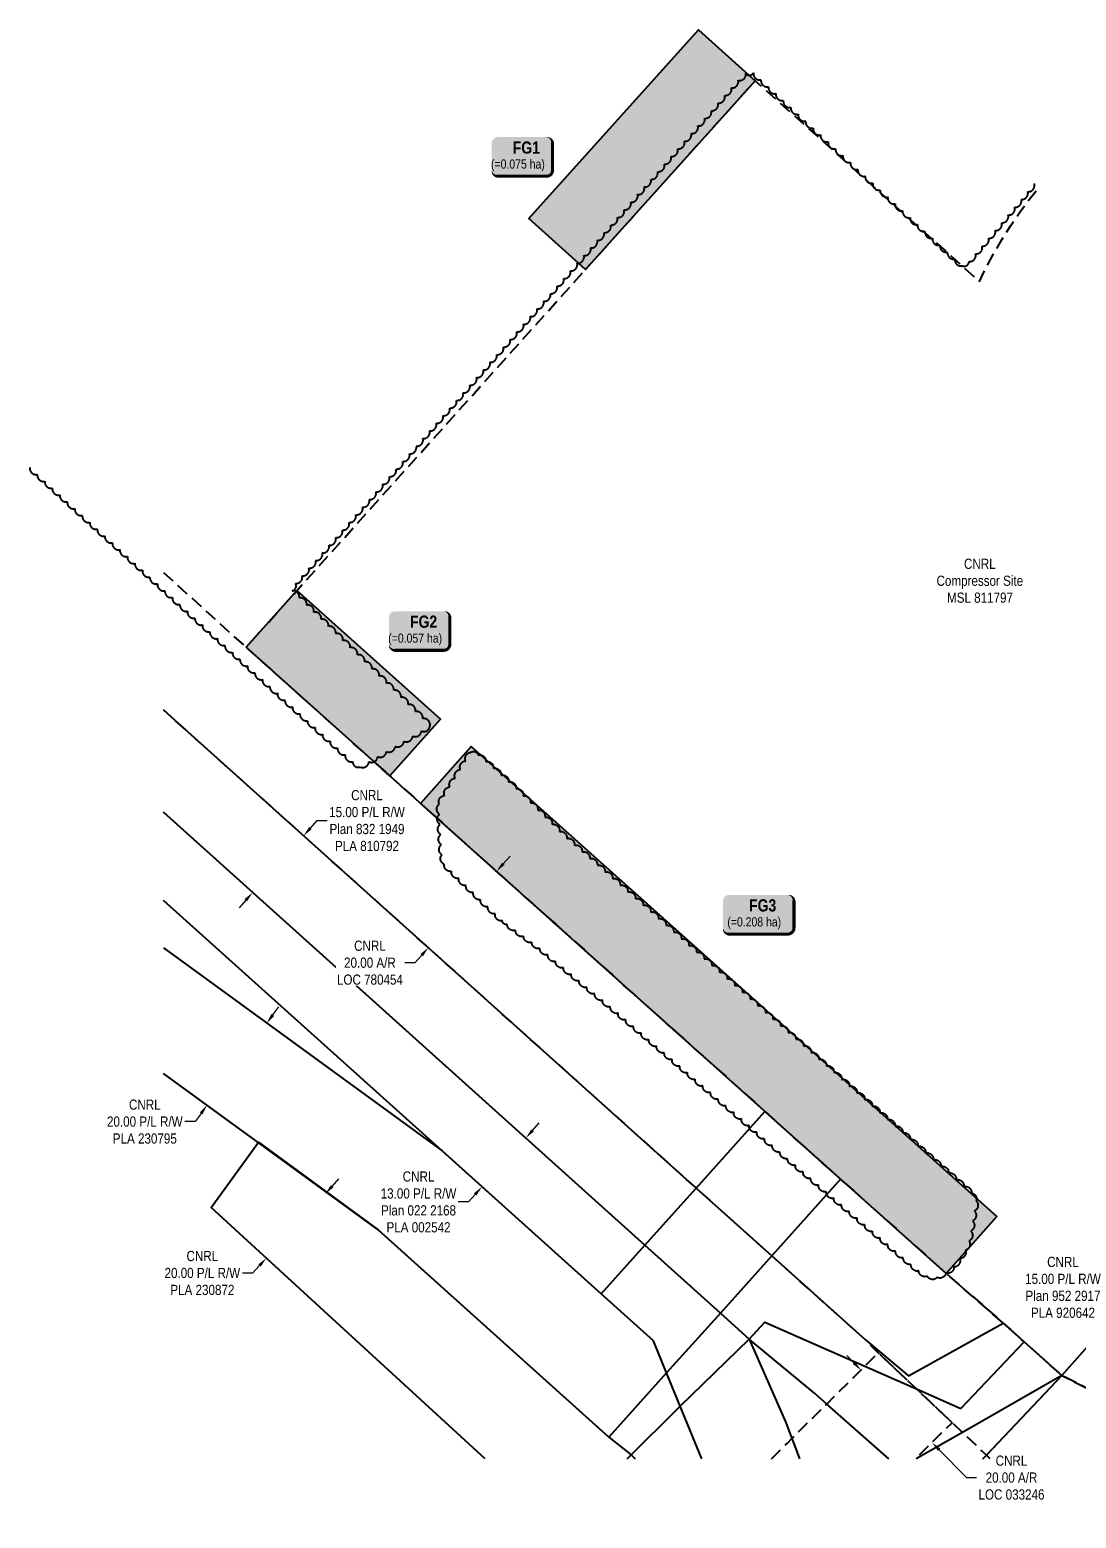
# Model space of a CAD drawing. Extents: x 363622 to 367570, y 6065436 to 6068816.
# Drawn here: x 365453 to 366483, y 6065464 to 6066929 of the extents above; entities that cross this region are included whole.
import ezdxf

# ---------------------------------------------------------------- set-up
doc = ezdxf.new("R2010")
doc.units = 0
doc.header["$LTSCALE"] = 5
doc.linetypes.add('0', pattern=[1, 1, 0])
doc.linetypes.add('foc-ACCESSROAD', pattern=[3.75, 2.5, -1.25])
for name, color, linetype in [('C-AR', 13, 'foc-ACCESSROAD'), ('C-RW', 13, 'Continuous'), ('C-WS', 13, 'foc-ACCESSROAD'), ('P-TEMP-BLOCKS', 250, 'Continuous'), ('P-TEMP-BLUE', 146, 'Continuous'), ('P-WORKAREA', 113, 'Continuous'), ('P-WORKAREA-H', 111, 'Continuous'), ('T-BUSH', 110, '0')]:
    doc.layers.add(name, color=color, linetype=linetype)
for name, color, linetype, lineweight in [('C-AR-T', 13, 'Continuous', 9), ('C-RW-T', 13, 'Continuous', 9), ('C-WS-T', 13, 'Continuous', 9)]:
    doc.layers.add(name, color=color, linetype=linetype, lineweight=lineweight)
doc.layers.add('P-TEMP-BLUE-H', color=7, linetype='Continuous', true_color=0x99e6ff)
doc.styles.add('80', font='ARIALN.TTF', dxfattribs={"height": 10})
doc.styles.add('80CG', font='ARIALN.TTF', dxfattribs={"height": 10})
doc.styles.add('80L', font='ARIALN.TTF', dxfattribs={"height": 10})
doc.styles.add('BOLD', font='ARIALNB.TTF')
doc.dimstyles.new('Compass 5 000', dxfattribs={"dimscale": 5, "dimtxt": 9, "dimasz": 2, "dimexe": 0.2, "dimexo": 0.0625, "dimgap": 0.5, "dimtad": 0, "dimtih": 1, "dimtoh": 1, "dimzin": 0, "dimdsep": 46, "dimtxsty": '80CG', "dimcen": 0.1, "dimse1": 1, "dimse2": 1, "dimclrd": 256, "dimclrt": 256, "dimaunit": 1, "dimadec": 4, "dimazin": 0, "dimtfac": 0.06, "dimtofl": 0, "dimtmove": 0, "dimatfit": 1, "dimfxl": 0.2, "dimtolj": 1, "dimtzin": 0, "dimlwd": -1, "dimarcsym": 0})

# ---------------------------------------------------------------- blocks, each defined once
blk = doc.blocks.new('*D492')
at = {"layer": 'C-AR-T', "transparency": 16777216}
for p, q in [((365919.1379868588, 6066108.530520954), (365925.8023732612, 6066115.986119783)), ((365832.0610957388, 6066011.115646095), (365822.0610957392, 6066011.115646096)), ((365838.7254821411, 6066018.571244923), (365832.0610957388, 6066011.115646095))]:
    blk.add_line(p, q, dxfattribs=at)
for points in [[(365917.8953870544, 6066109.641252021), (365920.3805866633, 6066107.419789888), (365912.473600457, 6066101.074922126)], [(365837.4828823367, 6066019.681975991), (365839.9680819456, 6066017.460513856), (365845.389868543, 6066026.026843751)]]:
    blk.add_solid(points, dxfattribs=at)
at = {"layer": 'C-AR-T', "transparency": 16777216, "insert": (365787.7705091094, 6066011.115646095), "char_height": 10, "attachment_point": 5, "style": '80CG', "bg_fill": 3, "box_fill_scale": 1.1, "bg_fill_color": 256, "bg_fill_true_color": 13158600, "bg_fill_transparency": 0}
blk.add_mtext('\\A1;CNRL\\P20.00 A/R\\PLOC 780454', dxfattribs=at)
blk = doc.blocks.new('*D493')
at = {"layer": 'C-RW-T', "transparency": 16777216}
for p, q in [((365729.1085069319, 6066143.551274992), (365735.7851812458, 6066150.995871697)), ((365735.7851812458, 6066150.995871697), (365745.7851812458, 6066150.995871697)), ((365665.5415640464, 6066072.673135468), (365658.8648897326, 6066065.228538763))]:
    blk.add_line(p, q, dxfattribs=at)
for points in [[(365727.8677408141, 6066144.664054044), (365730.3492730493, 6066142.43849594), (365722.4318326181, 6066136.106678287)], [(365664.3007979286, 6066073.78591452), (365666.7823301638, 6066071.560356416), (365672.2182383607, 6066080.117732173)]]:
    blk.add_solid(points, dxfattribs=at)
at = {"layer": 'C-RW-T', "transparency": 16777216, "insert": (365784.8711294043, 6066150.995871698), "char_height": 10, "attachment_point": 5, "style": '80CG'}
blk.add_mtext('\\A1;CNRL\\P15.00 P/L R/W\\PPlan 832 1949\\PPLA 810792', dxfattribs=at)
blk = doc.blocks.new('*D494')
at = {"layer": 'C-RW-T', "transparency": 16777216}
for p, q in [((365947.9060231326, 6065845.960822934), (365954.5909402668, 6065853.398018838)), ((365884.7070669858, 6065775.64985148), (365874.7070669858, 6065775.64985148)), ((365891.3919841205, 6065783.087047385), (365884.7070669858, 6065775.64985148))]:
    blk.add_line(p, q, dxfattribs=at)
for points in [[(365946.6664904822, 6065847.07497579), (365949.1455557831, 6065844.846670078), (365941.2211059988, 6065838.52362703)], [(365890.15245147, 6065784.201200241), (365892.6315167709, 6065781.972894531), (365898.0769012542, 6065790.52424329)]]:
    blk.add_solid(points, dxfattribs=at)
at = {"layer": 'C-RW-T', "transparency": 16777216, "insert": (365835.6211188277, 6065775.649851481), "char_height": 10, "attachment_point": 5, "style": '80CG'}
blk.add_mtext('\\A1;CNRL\\P13.00 P/L R/W\\PPlan 022 2168\\PPLA 002542', dxfattribs=at)
blk = doc.blocks.new('*D495')
at = {"layer": 'C-RW-T', "transparency": 16777216}
for p, q in [((365692.1385680367, 6065959.754343919), (365698.0274164467, 6065967.836513456)), ((365615.6132479594, 6065854.72691452), (365605.6132479599, 6065854.72691452)), ((365621.5020963699, 6065862.809084056), (365615.6132479594, 6065854.72691452))]:
    blk.add_line(p, q, dxfattribs=at)
for points in [[(365690.7915397813, 6065960.735818654), (365693.4855962927, 6065958.772869185), (365686.2497196267, 6065951.672174384)], [(365620.1550681144, 6065863.790558791), (365622.8491246258, 6065861.827609321), (365627.3909447799, 6065870.891253592)]]:
    blk.add_solid(points, dxfattribs=at)
at = {"layer": 'C-RW-T', "transparency": 16777216, "insert": (365566.0736845224, 6065854.72691452), "char_height": 10, "attachment_point": 5, "style": '80CG'}
blk.add_mtext('\\A1;CNRL\\P20.00 P/L R/W\\PPLA 230795', dxfattribs=at)
blk = doc.blocks.new('*D496')
at = {"layer": 'C-RW-T', "transparency": 16777216}
for p, q in [((365750.521793793, 6065791.026955446), (365757.2804669347, 6065798.397188642)), ((365672.2746242816, 6065705.699573265), (365662.2746242816, 6065705.699573265)), ((365679.0332974247, 6065713.069806462), (365672.2746242816, 6065705.699573265))]:
    blk.add_line(p, q, dxfattribs=at)
for points in [[(365749.293421594, 6065792.15340097), (365751.750165992, 6065789.900509922), (365743.7631206508, 6065783.65672225)], [(365677.8049252257, 6065714.196251986), (365680.2616696237, 6065711.943360938), (365685.7919705664, 6065720.440039658)]]:
    blk.add_solid(points, dxfattribs=at)
at = {"layer": 'C-RW-T', "transparency": 16777216, "insert": (365622.7350608441, 6065705.699573265), "char_height": 10, "attachment_point": 5, "style": '80CG'}
blk.add_mtext('\\A1;CNRL\\P20.00 P/L R/W\\PPLA 230872', dxfattribs=at)
blk = doc.blocks.new('*D497')
at = {"layer": 'C-RW-T', "transparency": 16777216}
for p, q in [((366519.3509359732, 6065691.563054759), (366509.3509359728, 6065691.56305476)), ((366526.8383065024, 6065684.934383508), (366519.3509359732, 6065691.563054759)), ((366599.0465060584, 6065621.007479573), (366606.5338765876, 6065614.378808321))]:
    blk.add_line(p, q, dxfattribs=at)
for points in [[(366527.9430850442, 6065686.182278596), (366525.7335279603, 6065683.686488419), (366534.3256770312, 6065678.305712256)], [(366600.1512846001, 6065622.255374662), (366597.9417275162, 6065619.759584485), (366591.5591355297, 6065627.636150824)]]:
    blk.add_solid(points, dxfattribs=at)
at = {"layer": 'C-RW-T', "transparency": 16777216, "insert": (366470.2649878147, 6065691.563054759), "char_height": 10, "attachment_point": 5, "style": '80CG'}
blk.add_mtext('\\A1;CNRL\\P15.00 P/L R/W\\PPlan 952 2917 \\PPLA 920642', dxfattribs=at)
blk = doc.blocks.new('*U507')
h = blk.add_hatch(color=111)
edge = h.paths.add_edge_path()
edge.add_line((-23.99999999999998, -20), (23.99999999999998, -20))
edge.add_arc((23.99999999999998, -14), 6, 270, 360)
edge.add_line((29.99999999999998, -14), (29.99999999999998, 12.5))
edge.add_arc((23.99999999999998, 12.5), 6, 0, 90)
edge.add_line((23.99999999999998, 18.5), (-23.99999999999998, 18.5))
edge.add_arc((-23.99999999999998, 12.5), 6, 90, 180)
edge.add_line((-29.99999999999998, 12.5), (-29.99999999999998, -14))
edge.add_arc((-23.99999999999998, -14), 6, 180, 270)
at = {"color": 250, "flags": 128}
blk.add_lwpolyline([(-23.99999999999998, -20, 3, 3, 0), (23.99999999999998, -20, 3, 3, 0.414213562373095), (29.99999999999998, -14, 3, 3, 0), (29.99999999999998, 12.5, 3, 0, 0.414213562373095), (23.99999999999998, 18.5, 0, 0, 0), (-23.99999999999998, 18.5, 0, 0, 0.414213562373095), (-29.99999999999998, 12.5, 0, 0, 0), (-29.99999999999998, -14, 0, 3, 0.414213562373095)], format="xyseb", close=True, dxfattribs=at)
at = {"flags": 128}
blk.add_lwpolyline([(-22.9064435257975, -6.845909491995616, 0, 7.499999999999999, 0), (-3.398394867633905e-15, 0, 0, 0, 0)], format="xyseb", dxfattribs=at)
at = {"color": 250}
for tag, p, height, style in [('TEMP_AREA_W1_001', (-9.212824010914055, 2.244292974654144), 12, 'BOLD'), ('ENTER_TEXT_001', (-30.65893587994544, -12.47010782646594), 9, '80')]:
    blk.add_attdef(tag, p, '', height=height, dxfattribs=dict(at, style=style))
blk = doc.blocks.new('*U506')
at = {"true_color": 0x99e6ff}
h = blk.add_hatch(color=141, dxfattribs=at)
edge = h.paths.add_edge_path()
edge.add_line((-23.99999999999998, -20), (23.99999999999998, -20))
edge.add_arc((23.99999999999998, -14), 6, 270, 360)
edge.add_line((29.99999999999998, -14), (29.99999999999998, 12.5))
edge.add_arc((23.99999999999998, 12.5), 6, 0, 90)
edge.add_line((23.99999999999998, 18.5), (-23.99999999999998, 18.5))
edge.add_arc((-23.99999999999998, 12.5), 6, 90, 180)
edge.add_line((-29.99999999999998, 12.5), (-29.99999999999998, -14))
edge.add_arc((-23.99999999999998, -14), 6, 180, 270)
at = {"color": 250, "flags": 128}
blk.add_lwpolyline([(-23.99999999999998, -20, 3, 3, 0), (23.99999999999998, -20, 3, 3, 0.414213562373095), (29.99999999999998, -14, 3, 3, 0), (29.99999999999998, 12.5, 3, 0, 0.414213562373095), (23.99999999999998, 18.5, 0, 0, 0), (-23.99999999999998, 18.5, 0, 0, 0.414213562373095), (-29.99999999999998, 12.5, 0, 0, 0), (-29.99999999999998, -14, 0, 3, 0.414213562373095)], format="xyseb", close=True, dxfattribs=at)
at = {"flags": 128}
blk.add_lwpolyline([(22.29542441230239, 1.170854783019583e-10, 0, 7.5, 0), (-3.398394867633905e-15, -1.97215226305253e-31, 0, 0, 0)], format="xyseb", dxfattribs=at)
at = {"color": 250}
for tag, p, height, style in [('TEMP_AREA_W1_001', (-9.212824010914055, 2.244292974654144), 12, 'BOLD'), ('ENTER_TEXT_001', (-30.65893587994544, -12.47010782646594), 9, '80')]:
    blk.add_attdef(tag, p, '', height=height, dxfattribs=dict(at, style=style))
blk = doc.blocks.new('*U505')
h = blk.add_hatch(color=111)
edge = h.paths.add_edge_path()
edge.add_line((-28.99999999999999, -20), (28.99999999999999, -20))
edge.add_arc((28.99999999999999, -14), 6, 270, 360)
edge.add_line((34.99999999999999, -14), (34.99999999999999, 12.5))
edge.add_arc((28.99999999999999, 12.5), 6, 0, 90)
edge.add_line((28.99999999999999, 18.5), (-28.99999999999999, 18.5))
edge.add_arc((-28.99999999999999, 12.5), 6, 90, 180)
edge.add_line((-34.99999999999999, 12.5), (-34.99999999999999, -14))
edge.add_arc((-28.99999999999999, -14), 6, 180, 270)
at = {"color": 250, "flags": 128}
blk.add_lwpolyline([(-28.99999999999999, -20, 3, 3, 0), (28.99999999999999, -20, 3, 3, 0.414213562373095), (34.99999999999999, -14, 3, 3, 0), (34.99999999999999, 12.5, 3, 0, 0.414213562373095), (28.99999999999999, 18.5, 0, 0, 0), (-28.99999999999999, 18.5, 0, 0, 0.414213562373095), (-34.99999999999999, 12.5, 0, 0, 0), (-34.99999999999999, -14, 0, 3, 0.414213562373095)], format="xyseb", close=True, dxfattribs=at)
at = {"flags": 128}
blk.add_lwpolyline([(-22.9064435257975, -6.845909491995616, 0, 7.499999999999999, 0), (-3.398394867633905e-15, 0, 0, 0, 0)], format="xyseb", dxfattribs=at)
at = {"color": 250}
for tag, p, height, style in [('TEMP_AREA_W1_001', (-9.212824010914055, 2.244292974654144), 12, 'BOLD'), ('ENTER_TEXT_001', (-30.65893587994544, -12.47010782646594), 9, '80')]:
    blk.add_attdef(tag, p, '', height=height, dxfattribs=dict(at, style=style))
blk = doc.blocks.new('*D515')
at = {"layer": 'C-AR-T', "transparency": 16777216}
for p, q in [((366264.3528580414, 6065617.33096358), (366257.3474186957, 6065624.467056318)), ((366348.2757216608, 6065531.842915209), (366375.2773929462, 6065504.337655244)), ((366375.2773929462, 6065504.337655244), (366385.2773929462, 6065504.337655244))]:
    blk.add_line(p, q, dxfattribs=at)
for points in [[(366265.5422068313, 6065618.498536804), (366263.1635092515, 6065616.163390355), (366271.3582973871, 6065610.194870841)], [(366349.4650704507, 6065533.010488434), (366347.086372871, 6065530.675341984), (366341.2702823151, 6065538.979007948)]]:
    blk.add_solid(points, dxfattribs=at)
at = {"layer": 'C-AR-T', "transparency": 16777216, "insert": (366419.5782115003, 6065504.337655244), "char_height": 10, "attachment_point": 5, "style": '80CG'}
blk.add_mtext('\\A1;CNRL\\P20.00 A/R\\PLOC 033246', dxfattribs=at)

msp = doc.modelspace()

# ---------------------------------------------------------------- hatches: boundary and pattern name
at = {"layer": 'P-TEMP-BLUE-H'}
h = msp.add_hatch(color=256, dxfattribs=at)
h.dxf.hatch_style = 1
h.paths.add_polyline_path([(366167.2291998003, 6066879.217216308), (366000.1042172992, 6066693.403136091), (365944.3599932346, 6066743.540630842), (366111.4849757357, 6066929.354711059)])
at = {"layer": 'P-WORKAREA-H'}
h = msp.add_hatch(color=256, dxfattribs=at)
h.dxf.hatch_style = 1
h.paths.add_polyline_path([(365665.7282348847, 6066321.634866037), (365807.3365911031, 6066195.054449712), (365857.3025449174, 6066250.952485059), (365715.8659663756, 6066377.379353317)])
h = msp.add_hatch(color=256, dxfattribs=at)
h.dxf.hatch_style = 1
h.paths.add_polyline_path([(365887.6007344798, 6066223.864791263), (365837.6472878669, 6066167.96042276), (366355.3181367769, 6065705.389882655), (366405.2739902879, 6065761.296944788)])

# ---------------------------------------------------------------- linework, layer by layer
at = {"layer": 'C-AR', "flags": 128}
for points in [[(365584.4318431743, 6066395.302151778), (365665.7282348443, 6066321.634866045), (366176.7759506231, 6065864.821198026), (366251.2098181246, 6065798.191758703), (366348.5552792525, 6065711.278158711), (366411.4472324428, 6065656.519474168), (366432.0175416896, 6065638.125884583), (366469.2926799332, 6065604.849396824), (366538.8161231088, 6065568.888998773), (366584.7659655596, 6065545.123096699), (366627.6897320733, 6065522.920718392)], [(366398.6235149399, 6065522.920718392), (366397.7045435248, 6065523.790374772), (366394.80140467, 6065526.535633201), (366371.2230650755, 6065548.837265952), (366361.0837989018, 6065558.429762551), (366326.0177800421, 6065591.600607789), (366288.4043809308, 6065627.17916045), (366275.6800914888, 6065639.935021168), (366183.4626349377, 6065722.635946403), (366109.0421437507, 6065789.375856466), (365598.4675368703, 6066247.283853086), (365584.4318431751, 6066260.098563698)], [(366183.318361669, 6065522.920718392), (366198.9367915731, 6065538.416712581), (366203.3643725435, 6065542.809636901), (366237.6082146523, 6065576.782196185), (366275.1677038657, 6065614.045025819), (366288.4043809308, 6065627.17916045), (366326.0177800421, 6065591.600607789), (366361.0837989018, 6065558.429762551), (366324.9125011929, 6065522.920718392)]]:
    msp.add_lwpolyline(points, dxfattribs=at)
at = {"layer": 'C-RW'}
for points in [[(365584.4318431751, 6066260.098563698), (365598.4675368703, 6066247.283853086), (366109.0421437507, 6065789.375856466), (366183.4626349377, 6065722.635946403), (366275.6800914888, 6065639.935021168), (366318.2783485082, 6065604.605459234), (366411.4472324428, 6065656.519474168), (366432.0175416896, 6065638.125884583), (366469.2926799332, 6065604.849396824), (366371.2230650755, 6065548.837265952), (366325.84911465, 6065522.920718392)], [(365584.4318431745, 6066159.223348691), (366058.5144633026, 6065733.094593827), (366132.8554051431, 6065666.270788305), (366161.3792698947, 6065640.638090624), (366197.4421410158, 6065558.662528982), (366203.3643725435, 6065542.809636901), (366206.2031140747, 6065535.214066249), (366210.7964416868, 6065522.920718392)], [(366298.6196185275, 6065522.920718392), (366237.6082146523, 6065576.782196185), (366225.6031192731, 6065587.379048128), (366161.3792698947, 6065640.638090624), (366132.8554051431, 6065666.270788305), (366058.5144633026, 6065733.094593827), (365584.4318431745, 6066159.223348691)], [(366114.5069023602, 6065522.920718392), (366093.3328996412, 6065574.685281228), (366079.9675164517, 6065607.363056917), (366067.0665206063, 6065638.902849797), (366015.5357495634, 6065685.211820356), (365858.7765136657, 6065825.952968805), (365584.4318431763, 6066072.256877844)], [(365584.4318431756, 6066025.864601176), (365858.7765136657, 6065825.952968805), (366015.5357495634, 6065685.211820356), (366058.5144633026, 6065733.094593827), (366109.0421437507, 6065789.375856466), (366176.7759506231, 6065864.821198026), (366251.2098181246, 6065798.191758703), (366183.4626349377, 6065722.635946403), (366132.8554051431, 6065666.270788305), (366079.9675164517, 6065607.363056917), (366023.1879503832, 6065544.12156756), (365795.8035677997, 6065748.182072237), (365584.4318431749, 6065902.192210108)], [(366391.3629204246, 6065522.920718392), (366394.80140467, 6065526.535633201), (366469.2926799332, 6065604.849396824), (366525.312761711, 6065668.125235056), (366611.940932257, 6065765.975495915), (366625.8102375803, 6065781.640374373), (366633.0215952329, 6065789.006635901), (366638.5676912227, 6065795.079472505), (366677.1469050215, 6065837.330795034), (366691.0495096612, 6065851.392995038), (366695.1778055556, 6065855.949195708), (366750.3901984846, 6065805.774743126), (366745.5903748477, 6065800.599280121), (366731.7313140794, 6065785.63048895), (366696.8298063944, 6065744.823961984), (366692.0256129327, 6065739.36825236), (366684.3359913333, 6065730.385555184), (366668.1259262254, 6065712.395009259), (366538.8161231088, 6065568.888998773), (366497.3958568049, 6065522.920718392)], [(365901.1838718881, 6065522.920718392), (365631.3661759096, 6065770.349743572), (365678.0998090981, 6065834.491257058), (365795.8035677997, 6065748.182072237), (366023.1879503832, 6065544.12156756), (366044.9828651376, 6065526.693253719), (366049.0967035801, 6065522.920718392)], [(366041.1792953892, 6065522.920718392), (366093.3328996412, 6065574.685281228), (366161.3792698947, 6065640.638090624), (366176.7465402327, 6065657.482960225), (366275.1677038657, 6065614.045025819), (366326.0177800421, 6065591.600607789), (366369.7004396293, 6065572.319882978), (366432.0175416896, 6065638.125884583), (366469.2926799332, 6065604.849396824), (366394.80140467, 6065526.535633201), (366391.3629204246, 6065522.920718392)]]:
    msp.add_lwpolyline(points, dxfattribs=at)
at = {"layer": 'C-WS', "flags": 128}
msp.add_lwpolyline([(367167.0194650713, 6066238.822737168), (367164.2063176798, 6066234.56212993), (367155.8795884012, 6066222.972243976), (367146.2750615416, 6066210.444296923), (367142.2144183725, 6066205.364772426), (367136.2359348878, 6066198.259331894), (367125.7732016453, 6066186.43604639), (367121.1703809524, 6066181.523479397), (367114.9034814579, 6066174.987461708), (367103.6360801761, 6066163.924314742), (367091.9896096908, 6066153.268078947), (367079.9735157411, 6066143.024480079), (367067.608057827, 6066133.211937973), (367054.0043309914, 6066123.210196074), (367041.877997001, 6066114.917613639), (367028.5468491122, 6066106.459363961), (367014.05714809, 6066098.121960875), (367001.0356244391, 6066090.973271826), (366986.8874505064, 6066083.965503459), (366972.504407176, 6066077.456963508), (366957.8995505295, 6066071.457775751), (366943.0943637904, 6066065.978812606), (366928.1053076058, 6066061.018079096), (366912.9511196894, 6066056.591536881), (366897.6505472324, 6066052.696120914), (366866.6884144086, 6066046.534378775), (366839.2814800217, 6066016.077139804), (366805.1360321537, 6065978.750149348), (366755.8374544174, 6065923.041422383), (366729.3180196828, 6065893.495495421), (366785.3999085601, 6065843.129830304), (366750.3901984919, 6065805.774743133), (366745.5903748547, 6065800.599280124), (366731.7313140872, 6065785.630488956), (366696.829806403, 6065744.823961992), (366692.0256129418, 6065739.368252374), (366684.3359913422, 6065730.38555519), (366721.5763719642, 6065696.233820789), (366746.5923024552, 6065672.643738573), (366816.164491079, 6065606.330749786), (366790.8120421907, 6065594.906879666), (366629.2457624071, 6065522.115859543), (366584.7659655715, 6065545.123096714), (366538.8161231222, 6065568.888998784), (366469.2926799486, 6065604.849396835), (366432.0175417062, 6065638.125884597), (366411.4472324601, 6065656.519474179), (366348.5552792719, 6065711.278158719), (366251.2098181467, 6065798.191758711), (366176.7759506478, 6065864.821198029), (365665.7282348847, 6066321.634866037), (366167.2291998266, 6066879.217216282), (366387.9839537956, 6066681.634061333), (366394.9639786777, 6066695.796079858), (366402.4373924925, 6066709.701965981), (366410.3933806308, 6066723.339026452), (366418.8232799172, 6066736.688996054), (366427.7177280583, 6066749.729624846), (366437.0664403457, 6066762.456214978), (366444.3281389471, 6066771.645558745)], dxfattribs=at)
at = {"layer": 'P-TEMP-BLUE'}
msp.add_lwpolyline([(366167.2291998003, 6066879.217216308), (366000.1042172992, 6066693.403136091), (365944.3599932346, 6066743.540630842), (366111.4849757357, 6066929.354711059)], close=True, dxfattribs=at)
at = {"layer": 'P-WORKAREA'}
msp.add_lwpolyline([(365665.7282348847, 6066321.634866037), (365807.3365911031, 6066195.054449712), (365857.3025449174, 6066250.952485059), (365715.8659663756, 6066377.379353317)], close=True, dxfattribs=at)
at = {"layer": 'T-BUSH', "flags": 128}
msp.add_lwpolyline([(365452.8143179168, 6066498.426876088, 0.5205670500095063), (365460.2064036409, 6066491.697145027, 0.52056705), (365467.598489365, 6066484.967413967, 0.52056705), (365474.9905750891, 6066478.237682907, 0.52056705), (365482.382660813, 6066471.507951847, 0.52056705), (365489.7747465371, 6066464.778220787, 0.52056705), (365497.1668322612, 6066458.048489727, 0.52056705), (365504.5589179852, 6066451.318758667, 0.52056705), (365511.9510037093, 6066444.589027607, 0.52056705), (365519.3430894334, 6066437.859296547, 0.52056705), (365526.7351751574, 6066431.129565487, 0.52056705), (365534.1272608815, 6066424.399834427, 0.52056705), (365541.5193466055, 6066417.670103366, 0.52056705), (365548.9114323296, 6066410.940372307, 0.52056705), (365556.3035180537, 6066404.210641246, 0.52056705), (365563.6956037777, 6066397.480910187, 0.52056705), (365571.0876895018, 6066390.751179127, 0.52056705), (365578.4797752259, 6066384.021448066, 0.52056705), (365585.8718609499, 6066377.291717007, 0.52056705), (365593.2639466739, 6066370.561985946, 0.52056705), (365600.656032398, 6066363.832254887, 0.52056705), (365608.048118122, 6066357.102523826, 0.52056705), (365615.4402038461, 6066350.372792766, 0.52056705), (365622.8322895702, 6066343.643061707, 0.52056705), (365630.2243752942, 6066336.913330646, 0.52056705), (365637.6164610183, 6066330.183599587, 0.52056705), (365645.0085467424, 6066323.453868526, 0.52056705), (365652.4006324664, 6066316.724137466, 0.52056705), (365659.7927181905, 6066309.994406406, 0.52056705), (365667.1848039145, 6066303.264675346, 0.52056705), (365674.5768896386, 6066296.534944287, 0.52056705), (365681.9689753627, 6066289.805213226, 0.52056705), (365689.3610610867, 6066283.075482166, 0.52056705), (365696.7531468107, 6066276.345751106, 0.52056705), (365704.1452325349, 6066269.616020046, 0.52056705), (365711.5373182588, 6066262.886288986, 0.52056705), (365718.9294039829, 6066256.156557926, 0.52056705), (365726.321489707, 6066249.426826865, 0.52056705), (365733.713575431, 6066242.697095807, 0.52056705), (365741.1056611551, 6066235.967364747, 0.52056705), (365748.4977468792, 6066229.237633687, 0.52056705), (365755.8898326032, 6066222.507902627, 0.52056705), (365763.2819183273, 6066215.778171566, 0.52056705), (365770.6740040513, 6066209.048440507, 0.52056705), (365778.222414115, 6066203.815317052, 0.52056705), (365786.8456415893, 6066208.872209322, 0.52056705), (365795.4688690637, 6066213.929101589, 0.52056705), (365804.092096538, 6066218.985993858, 0.52056705), (365812.7153240124, 6066224.042886128, 0.52056705), (365821.3385514868, 6066229.099778395, 0.52056705), (365829.9617789611, 6066234.156670664, 0.52056705), (365838.5850064355, 6066239.213562934, 0.52056705), (365846.9275773272, 6066244.304841316, 0.52056705), (365839.780228701, 6066251.293948492, 0.52056705), (365832.6328800748, 6066258.283055667, 0.52056705), (365825.4855314486, 6066265.272162842, 0.52056705), (365818.3381828225, 6066272.261270017, 0.52056705), (365811.1908341963, 6066279.250377192, 0.52056705), (365804.0434855701, 6066286.239484368, 0.52056705), (365796.8961369439, 6066293.228591544, 0.52056705), (365789.7487883177, 6066300.217698718, 0.52056705), (365782.6014396916, 6066307.206805894, 0.52056705), (365775.4540910653, 6066314.19591307, 0.52056705), (365768.3067424392, 6066321.185020245, 0.52056705), (365761.159393813, 6066328.17412742, 0.52056705), (365754.0120451868, 6066335.163234594, 0.52056705), (365746.8646965607, 6066342.15234177, 0.52056705), (365739.7173479344, 6066349.141448946, 0.52056705), (365732.5699993082, 6066356.130556121, 0.52056705), (365725.422650682, 6066363.119663296, 0.52056705), (365718.2753020559, 6066370.108770472, 0.52056705), (365711.1279534297, 6066377.097877647, 0.52056705), (365714.457829583, 6066384.479022522, 0.52056705), (365721.0628852578, 6066391.982718346, 0.52056705), (365727.6679409326, 6066399.486414171, 0.52056705), (365734.2729966073, 6066406.990109995, 0.52056705), (365740.8780522821, 6066414.493805819, 0.52056705), (365747.4831079568, 6066421.997501644, 0.52056705), (365754.0881636316, 6066429.501197468, 0.52056705), (365760.6932193064, 6066437.004893294, 0.52056705), (365767.2982749811, 6066444.508589117, 0.52056705), (365773.9033306559, 6066452.012284941, 0.52056705), (365780.5083863306, 6066459.515980766, 0.52056705), (365787.1134420054, 6066467.01967659, 0.52056705), (365793.7184976802, 6066474.523372415, 0.52056705), (365800.3235533549, 6066482.02706824, 0.52056705), (365806.9286090297, 6066489.530764064, 0.52056705), (365813.5336647044, 6066497.034459888, 0.52056705), (365820.1387203792, 6066504.538155713, 0.52056705), (365826.7437760539, 6066512.041851537, 0.52056705), (365833.3488317287, 6066519.545547361, 0.52056705), (365839.9538874034, 6066527.049243186, 0.52056705), (365846.5589430782, 6066534.55293901, 0.52056705), (365853.1639987529, 6066542.056634835, 0.52056705), (365859.7690544277, 6066549.560330659, 0.52056705), (365866.3741101024, 6066557.064026483, 0.52056705), (365872.9791657772, 6066564.567722308, 0.52056705), (365879.584221452, 6066572.071418133, 0.52056705), (365886.1892771267, 6066579.575113957, 0.52056705), (365892.7943328014, 6066587.078809782, 0.52056705), (365899.3993884762, 6066594.582505606, 0.52056705), (365906.004444151, 6066602.086201429, 0.52056705), (365912.6094998257, 6066609.589897254, 0.52056705), (365919.2145555005, 6066617.093593079, 0.52056705), (365925.8196111752, 6066624.597288903, 0.52056705), (365932.42466685, 6066632.100984728, 0.52056705), (365939.0297225248, 6066639.604680552, 0.52056705), (365945.6347781995, 6066647.108376377, 0.52056705), (365952.2398338743, 6066654.612072201, 0.52056705), (365958.844889549, 6066662.115768026, 0.52056705), (365965.4499452238, 6066669.619463851, 0.52056705), (365972.0550008985, 6066677.123159674, 0.52056705), (365978.6600565733, 6066684.626855498, 0.52056705), (365985.2651122481, 6066692.130551323, 0.52056705), (365991.8701679228, 6066699.634247147, 0.52056705), (365998.4752235975, 6066707.137942972, 0.52056705), (366005.0802792723, 6066714.641638797, 0.52056705), (366011.6853349471, 6066722.145334621, 0.52056705), (366018.2903906219, 6066729.649030445, 0.52056705), (366024.8954462965, 6066737.15272627, 0.52056705), (366031.5005019713, 6066744.656422094, 0.52056705), (366038.1055576461, 6066752.160117919, 0.52056705), (366044.7106133209, 6066759.663813743, 0.52056705), (366051.3156689956, 6066767.167509567, 0.52056705), (366057.9207246703, 6066774.671205392, 0.52056705), (366064.5257803451, 6066782.174901216, 0.52056705), (366071.1308360199, 6066789.67859704, 0.52056705), (366077.7358916946, 6066797.182292866, 0.52056705), (366084.3409473694, 6066804.68598869, 0.52056705), (366090.9460030441, 6066812.189684514, 0.52056705), (366097.5510587189, 6066819.693380339, 0.52056705), (366104.1561143936, 6066827.197076162, 0.52056705), (366110.7611700684, 6066834.700771987, 0.52056705), (366117.3662257432, 6066842.204467812, 0.52056705), (366123.9712814179, 6066849.708163636, 0.52056705), (366130.5763370927, 6066857.21185946, 0.52056705), (366137.1813927674, 6066864.715555285, 0.52056705), (366143.7864484422, 6066872.219251109, 0.52056705), (366150.4834535089, 6066879.630478623, 0.52056705), (366158.0242011595, 6066886.193201865, 0.52056705), (366165.4787574363, 6066886.902782343, 0.52056705), (366172.8229965271, 6066880.120867888, 0.52056705), (366180.1672356178, 6066873.338953434, 0.52056705), (366187.5114747086, 6066866.557038979, 0.52056705), (366194.8557137992, 6066859.775124525, 0.52056705), (366202.19995289, 6066852.99321007, 0.52056705), (366209.5441919807, 6066846.211295615, 0.52056705), (366216.8884310714, 6066839.42938116, 0.52056705), (366224.2326701622, 6066832.647466706, 0.52056705), (366231.5769092529, 6066825.865552252, 0.52056705), (366238.9211483436, 6066819.083637796, 0.52056705), (366246.2653874343, 6066812.301723342, 0.52056705), (366253.609626525, 6066805.519808888, 0.52056705), (366260.9538656158, 6066798.737894433, 0.52056705), (366268.2981047065, 6066791.955979978, 0.52056705), (366275.6423437972, 6066785.174065524, 0.52056705), (366282.9865828879, 6066778.392151068, 0.52056705), (366290.3308219787, 6066771.610236614, 0.52056705), (366297.6750610694, 6066764.82832216, 0.52056705), (366305.0193001601, 6066758.046407704, 0.52056705), (366312.3635392508, 6066751.26449325, 0.52056705), (366319.7077783415, 6066744.482578795, 0.52056705), (366327.0520174322, 6066737.700664341, 0.52056705), (366334.396256523, 6066730.918749886, 0.52056705), (366341.7404956137, 6066724.136835432, 0.52056705), (366349.0847347045, 6066717.354920976, 0.52056705), (366356.4289737951, 6066710.573006522, 0.52056705), (366363.7732128859, 6066703.791092067, 0.52056705), (366371.1174519766, 6066697.009177613, 0.52056705), (366377.7714958431, 6066701.140129202, 0.52056705), (366384.2027740251, 6066708.793290148, 0.52056705), (366390.634052207, 6066716.446451091, 0.52056705), (366397.065330389, 6066724.099612036, 0.52056705), (366403.4966085709, 6066731.752772979, 0.52056705), (366409.9278867528, 6066739.405933924, 0.52056705), (366416.3591649348, 6066747.059094869, 0.52056705), (366422.7904431167, 6066754.712255812, 0.52056705), (366429.2217212986, 6066762.365416757, 0.52056705), (366435.6529994806, 6066770.018577701, 0.52056705), (366442.0842776626, 6066777.671738645, 0.0151940970129516), (366442.4544225782, 6066777.650391107, 0.0151940970129516)], format="xyb", dxfattribs=at)
msp.add_lwpolyline([(365918.2656646424, 6066052.332317591, -0.52056705), (365911.0967145112, 6066059.299265667, -0.52056705), (365903.9277643799, 6066066.266213745, -0.52056705), (365896.7588142487, 6066073.233161821, -0.52056705), (365889.5898641175, 6066080.200109899, -0.52056705), (365882.4209139863, 6066087.167057975, -0.52056705), (365875.251963855, 6066094.134006052, -0.52056705), (365868.0830137238, 6066101.100954129, -0.52056705), (365860.9140635926, 6066108.067902206, -0.52056705), (365858.6977951513, 6066117.301655266, -0.52056705), (365858.1105542461, 6066127.281001919, -0.52056705), (365857.5233133407, 6066137.260348571, -0.52056705), (365856.9360724355, 6066147.239695224, -0.52056705), (365856.3488315301, 6066157.219041876, -0.52056705), (365856.0049697345, 6066167.137376237, -0.52056705), (365861.2303305593, 6066175.659571714, -0.52056705), (365866.4556913841, 6066184.181767191, -0.52056705), (365871.6810522088, 6066192.703962666, -0.52056705), (365876.9064130336, 6066201.226158143, -0.52056705), (365882.1317738584, 6066209.74835362, -0.52056705), (365887.3571346831, 6066218.270549097, -0.52056705), (365894.2879409254, 6066215.547344245, -0.52056705), (365901.8051283451, 6066208.957647379, -0.52056705), (365909.3223157648, 6066202.367950512, -0.52056705), (365916.8395031845, 6066195.778253646, -0.52056705), (365924.3566906043, 6066189.188556779, -0.52056705), (365931.650251699, 6066182.358265196, -0.52056705), (365938.7711725628, 6066175.342233729, -0.52056705), (365945.8920934267, 6066168.326202262, -0.52056705), (365953.0130142905, 6066161.310170796, -0.52056705), (365960.1339351542, 6066154.294139328, -0.52056705), (365967.2548560181, 6066147.278107862, -0.52056705), (365974.3757768819, 6066140.262076396, -0.52056705), (365981.645735544, 6066133.406435204, -0.52056705), (365989.1647150953, 6066126.818783269, -0.52056705), (365996.6836946466, 6066120.231131337, -0.52056705), (366004.2026741979, 6066113.643479402, -0.52056705), (366011.7216537492, 6066107.05582747, -0.52056705), (366019.2406333005, 6066100.468175535, -0.52056705), (366026.7596128518, 6066093.880523601, -0.52056705), (366034.2785924031, 6066087.292871668, -0.52056705), (366041.7975719544, 6066080.705219734, -0.52056705), (366049.3165515058, 6066074.117567801, -0.52056705), (366056.835531057, 6066067.529915866, -0.52056705), (366064.3545106084, 6066060.942263933, -0.52056705), (366071.8734901596, 6066054.354611999, -0.52056705), (366079.3924697109, 6066047.766960065, -0.52056705), (366086.9114492622, 6066041.179308132, -0.52056705), (366094.4304288136, 6066034.591656198, -0.52056705), (366101.9494083648, 6066028.004004265, -0.52056705), (366109.4683879162, 6066021.416352331, -0.52056705), (366116.9873674674, 6066014.828700397, -0.52056705), (366124.5063470187, 6066008.241048464, -0.52056705), (366132.0253265701, 6066001.65339653, -0.52056705), (366139.5443061214, 6065995.065744597, -0.52056705), (366147.0632856726, 6065988.478092662, -0.52056705), (366154.582265224, 6065981.890440729, -0.52056705), (366162.1012447752, 6065975.302788795, -0.52056705), (366169.6202243266, 6065968.715136861, -0.52056705), (366177.1392038779, 6065962.127484928, -0.52056705), (366184.6581834292, 6065955.539832994, -0.52056705), (366192.1771629804, 6065948.952181061, -0.52056705), (366199.6961425318, 6065942.364529127, -0.52056705), (366207.2151220831, 6065935.776877193, -0.52056705), (366214.7341016344, 6065929.189225259, -0.52056705), (366222.2530811857, 6065922.601573326, -0.52056705), (366229.772060737, 6065916.013921392, -0.52056705), (366237.2910402882, 6065909.426269459, -0.52056705), (366244.8100198396, 6065902.838617525, -0.52056705), (366252.3289993909, 6065896.250965592, -0.52056705), (366259.8479789422, 6065889.663313657, -0.52056705), (366267.3669584935, 6065883.075661724, -0.52056705), (366274.8859380448, 6065876.48800979, -0.52056705), (366282.4049175961, 6065869.900357856, -0.52056705), (366289.9238971474, 6065863.312705923, -0.52056705), (366297.4428766987, 6065856.725053989, -0.52056705), (366304.96185625, 6065850.137402056, -0.52056705), (366312.4808358013, 6065843.549750121, -0.52056705), (366319.9998153526, 6065836.962098189, -0.52056705), (366327.5187949039, 6065830.374446254, -0.52056705), (366335.0377744552, 6065823.786794322, -0.52056705), (366342.5567540065, 6065817.199142387, -0.52056705), (366350.0757335578, 6065810.611490453, -0.52056705), (366357.5947131091, 6065804.02383852, -0.52056705), (366365.1136926604, 6065797.436186586, -0.52056705), (366372.6326722117, 6065790.848534653, -0.52056705), (366380.151651763, 6065784.260882718, -0.52056705), (366384.769921946, 6065776.656042605, -0.52056705), (366383.0118908404, 6065766.815232774, -0.52056705), (366381.2538597348, 6065756.974422943, -0.52056705), (366379.4958286292, 6065747.133613113, -0.52056705), (366377.7377975236, 6065737.292803282, -0.52056705), (366374.1323547129, 6065728.195195507, -0.52056705), (366368.5857397794, 6065719.87850901, -0.52056705), (366362.9225242496, 6065711.672747764, -0.52056705), (366354.8927151457, 6065705.718389926, -0.52056705), (366346.3429601444, 6065701.338133431, -0.52056705), (366336.6487982024, 6065702.565770946, -0.52056705), (366328.1980829641, 6065707.802270209, -0.52056705), (366320.6067795036, 6065714.30644758, -0.52056705), (366313.0154760432, 6065720.81062495, -0.52056705), (366305.4241725827, 6065727.31480232, -0.52056705), (366297.8328691223, 6065733.818979691, -0.52056705), (366290.2415656619, 6065740.32315706, -0.52056705), (366282.6502622014, 6065746.82733443, -0.52056705), (366275.0589587409, 6065753.331511801, -0.52056705), (366267.4676552805, 6065759.83568917, -0.52056705), (366259.87635182, 6065766.339866541, -0.52056705), (366252.2850483595, 6065772.844043911, -0.52056705), (366244.6937448991, 6065779.348221282, -0.52056705), (366237.1024414386, 6065785.852398652, -0.52056705), (366229.5111379781, 6065792.356576023, -0.52056705), (366221.9198345177, 6065798.860753392, -0.52056705), (366214.3285310572, 6065805.364930763, -0.52056705), (366206.7372275968, 6065811.869108132, -0.52056705), (366199.1459241363, 6065818.373285503, -0.52056705), (366191.5546206759, 6065824.877462873, -0.52056705), (366183.9633172154, 6065831.381640243, -0.52056705), (366176.372013755, 6065837.885817613, -0.52056705), (366168.7807102945, 6065844.389994984, -0.52056705), (366161.189406834, 6065850.894172354, -0.52056705), (366153.5981033736, 6065857.398349725, -0.52056705), (366146.0067999131, 6065863.902527095, -0.52056705), (366138.4154964527, 6065870.406704465, -0.52056705), (366130.8241929922, 6065876.910881835, -0.52056705), (366123.2328895318, 6065883.415059205, -0.52056705), (366115.6415860713, 6065889.919236575, -0.52056705), (366108.0502826109, 6065896.423413945, -0.52056705), (366100.4589791504, 6065902.927591316, -0.52056705), (366092.8676756899, 6065909.431768686, -0.52056705), (366085.2763722295, 6065915.935946057, -0.52056705), (366077.685068769, 6065922.440123427, -0.52056705), (366070.0937653086, 6065928.944300797, -0.52056705), (366062.5024618481, 6065935.448478167, -0.52056705), (366054.9111583877, 6065941.952655537, -0.52056705), (366047.3198549272, 6065948.456832907, -0.52056705), (366039.7285514668, 6065954.961010278, -0.52056705), (366032.1372480063, 6065961.465187647, -0.52056705), (366024.4760500046, 6065967.886456309, -0.52056705), (366016.7817716185, 6065974.268485108, -0.52056705), (366009.0874932324, 6065980.650513909, -0.52056705), (366001.3932148463, 6065987.032542709, -0.52056705), (365993.6989364601, 6065993.41457151, -0.52056705), (365986.004658074, 6065999.79660031, -0.52056705), (365978.3103796879, 6066006.178629111, -0.52056705), (365970.6161013018, 6066012.560657911, -0.52056705), (365962.9218229157, 6066018.942686711, -0.52056705), (365955.2275445295, 6066025.324715512, -0.52056705), (365947.2098670034, 6066031.290499149, -0.52056705), (365939.1241170174, 6066037.168667116, -0.52056705), (365931.0383670314, 6066043.046835084, -0.52056705), (365922.9526170455, 6066048.925003053, -0.52056705)], format="xyb", close=True, dxfattribs=at)

# ---------------------------------------------------------------- block references
at = {"layer": 'P-TEMP-BLOCKS', "xscale": 0.999661, "yscale": 0.999661, "zscale": 0.999661}
for name, p, values in [('*U506', (365937.6577905152, 6066805.174213304), {'TEMP_AREA_W1_001': 'FG1', 'ENTER_TEXT_001': '(=0.075 ha)'}), ('*U507', (365836.4686679298, 6066338.562483846), {'TEMP_AREA_W1_001': 'FG2', 'ENTER_TEXT_001': '(=0.057 ha)'}), ('*U505', (366170.3830852415, 6066059.313540627), {'TEMP_AREA_W1_001': 'FG3', 'ENTER_TEXT_001': '(=0.208 ha)'})]:
    msp.add_blockref(name, p, dxfattribs=at).add_auto_attribs(values)

# ---------------------------------------------------------------- texts
at = {"layer": 'C-WS-T', "insert": (366345.4475536999, 6066408.745689522), "char_height": 9.99660999999999, "attachment_point": 1, "style": '80L'}
msp.add_mtext_dynamic_manual_height_columns('\\pi27.34632;CNRL\\P\\pi0.32274;Compressor Site\\P\\pi10.66712;MSL 811797', width=84.8802199403819, gutter_width=49.98304999999993, heights=[0], dxfattribs=at)

# ---------------------------------------------------------------- dimensions: what is measured, and where the dimension line sits
at = {"layer": 'C-AR-T', "color": 4}
dim = msp.add_linear_dim(base=(366341.2702823151, 6065538.979007948), p1=(366264.5538960144, 6065603.515049986), p2=(366334.4658809423, 6065532.299187092), angle=314.47066025546525, text='CNRL\\P20.00 A/R\\PLOC 033246', dimstyle='Compass 5 000', dxfattribs=at)
dim.commit()
dim.dimension.update_dxf_attribs({"geometry": '*D515', "text_midpoint": (366419.5782115003, 6065504.337655244), "dimtype": 161})
at = {"layer": 'C-RW-T'}
for base, p1, p2, angle, text, picture, middle in [((365627.3909447799, 6065870.891253592), (365670.6436164331, 6065963.043128134), (365611.7848415863, 6065882.262207341), 233.9220869893844, 'CNRL\\P20.00 P/L R/W\\PPLA 230795', '*D495', (365566.0736845224, 6065854.72691452)), ((365941.2211059988, 6065838.52362703), (365760.953100506, 6065913.777853517), (365804.0973052512, 6065961.777237259), 48.04923901206992, 'CNRL\\P13.00 P/L R/W\\PPlan 022 2168\\PPLA 002542', '*D494', (365835.6211188277, 6065775.649851481)), ((365685.7919705664, 6065720.440039658), (365730.7951419498, 6065795.548656606), (365672.823991866, 6065732.331974015), 227.47846160241846, 'CNRL\\P20.00 P/L R/W\\PPLA 230872', '*D496', (365622.7350608441, 6065705.699573265)), ((366534.3256770312, 6065678.305712256), (366580.7398040236, 6065615.415248508), (366523.5063455258, 6065666.084809938), 138.48109563429222, 'CNRL\\P15.00 P/L R/W\\PPlan 952 2917 \\PPLA 920642', '*D497', (366470.2649878147, 6065691.563054759))]:
    dim = msp.add_linear_dim(base=base, p1=p1, p2=p2, angle=angle, text=text, dimstyle='Compass 5 000', dxfattribs=at)
    dim.commit()
    dim.dimension.update_dxf_attribs({"geometry": picture, "text_midpoint": middle, "dimtype": 161})

# ---------------------------------------------------------------- next in the draw order: dimensions: what is measured, and where the dimension line sits
at = {"layer": 'C-AR-T'}
dim = msp.add_linear_dim(base=(365912.473600457, 6066101.074922126), p1=(365779.8100424636, 6066084.647125134), p2=(365846.8937743771, 6066159.695203509), angle=48.207211181342714, text='CNRL\\P20.00 A/R\\PLOC 780454', dimstyle='Compass 5 000', override={"dimtfill": 1}, dxfattribs=at)
dim.commit()
dim.dimension.update_dxf_attribs({"geometry": '*D492', "text_midpoint": (365787.7705091094, 6066011.115646095), "dimtype": 161})

# ---------------------------------------------------------------- next in the draw order: linework, layer by layer
at = {"layer": 'P-WORKAREA'}
msp.add_lwpolyline([(365887.6007344798, 6066223.864791263), (365837.6472878669, 6066167.96042276), (366355.3181367769, 6065705.389882655), (366405.2739902879, 6065761.296944788)], close=True, dxfattribs=at)

# ---------------------------------------------------------------- next in the draw order: dimensions: what is measured, and where the dimension line sits
at = {"layer": 'C-RW-T'}
dim = msp.add_linear_dim(base=(365722.4318326181, 6066136.106678287), p1=(365771.6247102303, 6065990.965201332), p2=(365821.8383044885, 6066046.954147446), angle=48.112709693352414, text='CNRL\\P15.00 P/L R/W\\PPlan 832 1949\\PPLA 810792', dimstyle='Compass 5 000', dxfattribs=at)
dim.commit()
dim.dimension.update_dxf_attribs({"geometry": '*D493', "text_midpoint": (365784.8711294043, 6066150.995871698), "dimtype": 161})

doc.saveas('drawing.dxf')
